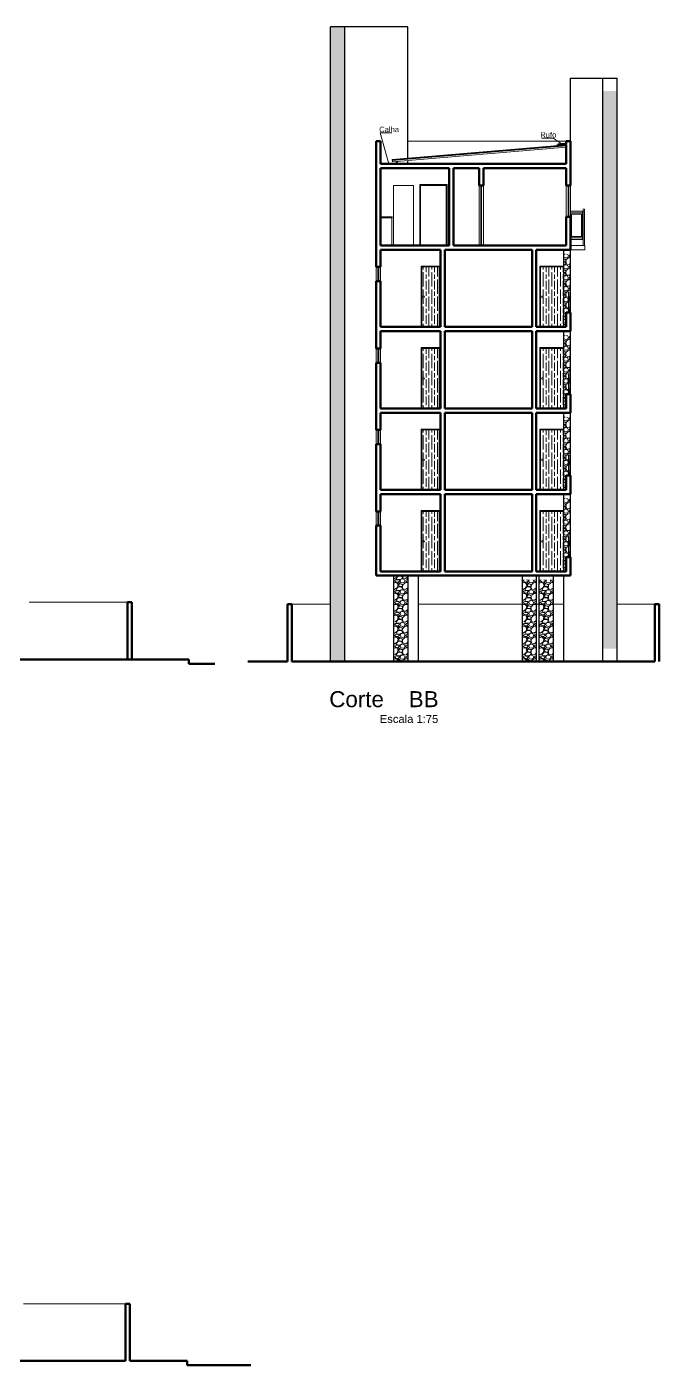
# Model space of a CAD drawing. Header units: millimetres. Extents: x 42 to 552, y 43 to 535.
# Drawn here: x 318.1 to 340.23, y 479.55 to 526.37 of the extents above; entities that cross this region are included whole.
import ezdxf
from ezdxf.enums import TextEntityAlignment as Align

# ---------------------------------------------------------------- set-up
doc = ezdxf.new("R2010")
doc.units = ezdxf.units.MM
doc.header["$LTSCALE"] = 0.75
doc.header["$MEASUREMENT"] = 0
for name, color, linetype, lineweight in [('Linhas', 7, 'Continuous', 15), ('Linhas finas', 7, 'Continuous', 0), ('Linhas medias', 7, 'Continuous', 30), ('Paredes', 7, 'Continuous', 50)]:
    doc.layers.add(name, color=color, linetype=linetype, lineweight=lineweight)
doc.layers.add('Textos', color=144, linetype='Continuous')
doc.styles.get("Standard").update_dxf_attribs({"font": 'arial.ttf'})
pattern_1 = [(228.0127875, (-817.499816, -742.752314), (-8.1280000006, -9.1439999994), [0.1366886, -13.53219346]), (184.969741, (-817.591256, -742.853914), (12.1919999952, 1.0160000579), [0.2345619, -23.22161956]), (132.510447, (-817.824936, -742.874234), (10.1600000043, -11.175999996), [0.1653926, -16.3738891]), (267.273689, (-818.221176, -743.128234), (1.0160000021, 20.3199999999), [0.2136018, -21.14657497]), (292.8336542, (-818.231336, -743.341594), (-5.0800000004, 12.1919999998), [0.2094535, -20.7359231]), (357.273689, (-818.150056, -743.534634), (-20.3199999999, 1.0160000021), [0.2136018, -21.14657497]), (37.6942405, (-817.936696, -743.544794), (-13.2079999994, -10.16000000076), [0.28247746, -27.9652461]), (72.2553284, (-817.713176, -743.372074), (7.1120000019, 22.3519999994), [0.2666878, -26.40210264]), (121.4295656, (-817.631896, -743.118074), (-8.1280000012, 13.2079999993), [0.2143252, -21.2182183]), (175.2363583, (-817.74366, -742.935194), (11.176, -1.0160000018), [0.2446853, -11.9895748]), (222.3974378, (-817.987496, -742.914874), (-12.1919999996, -11.1760000004), [0.31643117, -31.326709]), (138.814075, (-817.21534, -743.13839), (-7.1119999996, 6.0960000005), [0.1080018, -10.6922263]), (171.4692344, (-817.296616, -743.067274), (13.2080000004, -2.0319999977), [0.2054728, -20.3418556]), (225, (-817.4998, -743.0368), (-1e-16, -1.016), [0.14368374, -1.29315724]), (203.1985905, (-817.57094, -742.91487), (5.08, 2.032), [0.0773765, -7.66024895]), (291.80141, (-817.64206, -742.94535), (-1.016, 3.048), [0.10942625, -5.3619012]), (30.963757, (-817.60142, -743.04695), (3.048, 2.032), [0.17772786, -5.74651926]), (161.565051, (-817.449, -742.9555), (2.032, -1.016), [0.12851486, -3.08435925]), (16.3895403, (-818.231336, -742.945354), (10.16, 3.048), [0.1800352, -17.82353067]), (70.346176, (-818.058616, -742.894554), (-4.0640000004, -11.176), [0.1510396, -14.9528863]), (293.1985905, (-817.44902, -742.75231), (-2.032, 5.08), [0.15475204, -7.58287344]), (343.6104597, (-817.388056, -742.894554), (-10.1600000002, 3.0479999993), [0.1800352, -17.82353067]), (339.443955, (-818.23134, -743.57527), (-5.08, 2.032), [0.1736141, -8.5070937]), (294.7751406, (-818.068776, -743.636234), (-5.080000006, 11.1759999973), [0.14546885, -14.40143735]), (66.8014095, (-817.43886, -743.76831), (2.032, 5.08), [0.15475204, -7.58287344]), (17.3540246, (-817.377896, -743.626074), (-13.2079999997, -4.0640000009), [0.1703131, -16.8609504]), (69.443955, (-817.9367, -743.76831), (-2.032, -5.08), [0.08680704, -8.59390077]), (101.309932, (-817.49982, -743.76831), (-1.016, 4.064), [0.05180584, -5.128798]), (165.963757, (-817.50998, -743.71751), (3.048, -1.016), [0.2094535, -3.97962184]), (186.009006, (-817.713176, -743.666714), (10.16, 1.0160000005), [0.1941068, -19.21654595]), (303.690068, (-817.60142, -743.1384), (-1.016, 2.032), [0.14652955, -3.51671054]), (353.1572266, (-817.520136, -743.260314), (17.2720000001, -2.0319999991), [0.2558227, -25.3264036]), (60.945396, (-817.26614, -743.29079), (-4.064, -7.112), [0.1046033, -10.3557569]), (90, (-817.2153, -743.1994), (-1.016, 1.016), [0.06096, -0.95504]), (120.256437, (-817.733496, -743.636234), (4.0639999995, -7.1120000003), [0.1411468, -13.9735763]), (48.0127875, (-817.804616, -743.514314), (8.1280000007, 9.1439999994), [0.27337715, -13.3955049]), (0, (-817.6217, -743.3111), (1.016, 1.016), [0.26416, -0.75184]), (325.3048465, (-817.357576, -743.311114), (10.1600000038, -7.1119999945), [0.1606438, -15.9037267]), (254.054604, (-817.2255, -743.40255), (-1.016, -4.064), [0.14793163, -7.24866]), (207.6459754, (-817.266136, -743.544794), (-19.3040000007, -10.1599999987), [0.24085804, -23.84498577]), (175.4260787, (-817.479496, -743.656554), (-13.208, 1.016), [0.2548118, -25.2263386])]

msp = doc.modelspace()

# ---------------------------------------------------------------- hatches: boundary and pattern name
at = {"layer": 'Linhas'}
h = msp.add_hatch(color=256, dxfattribs=at)
h.dxf.hatch_style = 1
h.paths.add_polyline_path([(337.066, 517.047), (337.049, 517.047), (337.049, 516.37), (337.066, 516.37)])
h.paths.add_polyline_path([(337.043, 517.07, 1), (337.072, 517.07, 1)])
h = msp.add_hatch(color=256, dxfattribs=at)
h.dxf.hatch_style = 1
h.paths.add_polyline_path([(337.066, 514.197), (337.049, 514.197), (337.049, 513.52), (337.066, 513.52)])
h.paths.add_polyline_path([(337.043, 514.22, 1), (337.072, 514.22, 1)])
h = msp.add_hatch(color=256, dxfattribs=at)
h.dxf.hatch_style = 1
h.paths.add_polyline_path([(337.066, 511.347), (337.049, 511.347), (337.049, 510.67), (337.066, 510.67)])
h.paths.add_polyline_path([(337.043, 511.37, 1), (337.072, 511.37, 1)])
h = msp.add_hatch(color=256, dxfattribs=at)
h.dxf.hatch_style = 1
h.paths.add_polyline_path([(337.066, 508.497), (337.049, 508.497), (337.049, 507.82), (337.066, 507.82)])
h.paths.add_polyline_path([(337.043, 508.52, 1), (337.072, 508.52, 1)])
at = {"layer": 'Linhas finas'}
h = msp.add_hatch(dxfattribs=at)
h.set_pattern_fill('GRAVEL', color=256, scale=0.04)
h.set_pattern_definition(pattern_1)
h.paths.add_polyline_path([(328.727, 504.17), (329.227, 504.17), (329.227, 526.37), (328.727, 526.37)])
h = msp.add_hatch(dxfattribs=at)
h.set_pattern_fill('GRAVEL', color=256, scale=0.04)
h.set_pattern_definition(pattern_1)
h.paths.add_polyline_path([(338.25, 504.62), (338.75, 504.62), (338.75, 524.12), (338.25, 524.12)])
h = msp.add_hatch(dxfattribs=at)
h.set_pattern_fill('GRAVEL', color=256, scale=0.015)
h.set_pattern_definition([(228.0127875, (-817.957016, -735.137314), (-3.04800000024, -3.4289999998), [0.05125822, -5.07457255]), (184.969741, (-817.991306, -735.175414), (4.57199999819, 0.3810000217), [0.08796071, -8.70810733]), (132.5104471, (-818.078936, -735.183034), (3.8100000016, -4.19099999854), [0.06202223, -6.14020842]), (267.273689, (-818.227526, -735.278284), (0.3810000008, 7.61999999996), [0.08010068, -7.92996561]), (292.8336542, (-818.231336, -735.358294), (-1.90500000016, 4.57199999993), [0.078545055, -7.77597116]), (357.273689, (-818.200856, -735.430684), (-7.61999999996, 0.3810000008), [0.08010068, -7.92996561]), (37.6942405, (-818.120846, -735.434494), (-4.95299999978, -3.81000000029), [0.10592905, -10.4869673]), (72.2553284, (-818.037026, -735.369724), (2.66700000072, 8.38199999977), [0.10000793, -9.90078849]), (121.4295656, (-818.006546, -735.274474), (-3.04800000043, 4.95299999973), [0.08037195, -7.956831855]), (175.2363583, (-818.048456, -735.205894), (4.19099999994, -0.38100000066), [0.09175699, -4.49609054]), (222.3974378, (-818.139896, -735.198274), (-4.57199999985, -4.19100000016), [0.11866169, -11.74751588]), (138.8140748, (-817.850336, -735.282094), (-2.66699999984, 2.2860000002), [0.04050068, -4.00958487]), (171.4692344, (-817.880816, -735.255424), (4.95300000013, -0.76199999914), [0.0770523, -7.62819585]), (225, (-817.95702, -735.244), (-5e-17, -0.381), [0.0538814, -0.48493397]), (203.1985905, (-817.983686, -735.198274), (1.905, 0.7619999999), [0.0290162, -2.872593355]), (291.8014095, (-818.010356, -735.209704), (-0.381, 1.143), [0.04103484, -2.01071295]), (30.9637565, (-817.995116, -735.247804), (1.143, 0.762), [0.06664795, -2.15494472]), (161.565051, (-817.93797, -735.21351), (0.762, -0.381), [0.04819307, -1.15663472]), (16.3895403, (-818.231336, -735.209704), (3.81, 1.143), [0.0675132, -6.683824]), (70.346176, (-818.166566, -735.190654), (-1.52400000014, -4.19099999995), [0.05663984, -5.60733235]), (293.1985905, (-817.937966, -735.137314), (-0.7619999999, 1.905), [0.058032015, -2.84357754]), (343.6104597, (-817.915106, -735.190654), (-3.81000000008, 1.14299999973), [0.0675132, -6.683824]), (339.4439548, (-818.231336, -735.445924), (-1.905, 0.762), [0.06510528, -3.19016015]), (294.7751406, (-818.170376, -735.468784), (-1.90500000227, 4.19099999897), [0.05455082, -5.40053901]), (66.8014095, (-817.934156, -735.518314), (0.7619999999, 1.905), [0.058032015, -2.84357754]), (17.3540246, (-817.911296, -735.464974), (-4.9529999999, -1.52400000032), [0.06386741, -6.3228564]), (69.4439548, (-818.120846, -735.518314), (-0.762, -1.905), [0.03255264, -3.22271279]), (101.3099325, (-817.957016, -735.518314), (-0.381, 1.524), [0.01942719, -1.923299245]), (165.9637565, (-817.96083, -735.49926), (1.143, -0.381), [0.078545055, -1.49235819]), (186.009006, (-818.037026, -735.480214), (3.80999999998, 0.3810000002), [0.07279005, -7.20620473]), (303.6900675, (-817.99512, -735.28209), (-0.381, 0.762), [0.05494858, -1.31876645]), (353.1572266, (-817.964636, -735.327814), (6.47700000004, -0.76199999966), [0.09593351, -9.49740136]), (60.945396, (-817.869386, -735.339244), (-1.52400000004, -2.667), [0.03922624, -3.88340885]), (90, (-817.85034, -735.30495), (-0.381, 0.381), [0.02286, -0.35814]), (120.2564372, (-818.044646, -735.468784), (1.5239999998, -2.6670000001), [0.05293004, -5.24009112]), (48.0127875, (-818.071316, -735.423064), (3.04800000025, 3.4289999998), [0.10251643, -5.02331433]), (0, (-818.00274, -735.34686), (0.381, 0.381), [0.09906, -0.28194]), (325.3048465, (-817.903676, -735.346864), (3.81000000144, -2.66699999794), [0.06024143, -5.96389751]), (254.054604, (-817.854146, -735.381154), (-0.381, -1.524), [0.05547436, -2.71824751]), (207.6459754, (-817.869386, -735.434494), (-7.23900000027, -3.8099999995), [0.090321765, -8.94186966]), (175.4260787, (-817.949396, -735.476404), (-4.953, 0.381), [0.09555442, -9.45987697])])
h.paths.add_polyline_path([(337.049, 517.047), (337.055, 517.047), (337.055, 517.056, -0.365091), (337.043, 517.07, -1), (337.072, 517.07, -0.365091), (337.06, 517.056), (337.06, 517.047), (337.066, 517.047), (337.066, 516.37), (337.127, 516.37), (337.127, 518.42), (336.877, 518.42), (336.877, 515.87), (336.977, 515.87), (336.977, 516.37), (337.049, 516.37)])
h = msp.add_hatch(dxfattribs=at)
h.set_pattern_fill('GOST_WOOD', color=256, scale=0.05)
h.set_pattern_definition([(90, (-818.23134, -735.5183), (0.3, -2e-17), [0.5, -0.1]), (90, (-818.13134, -735.6183), (0.3, -2e-17), [0.3, -0.075, 0.15, -0.075]), (90, (-818.03134, -735.7683), (0.3, -2e-17), [0.5, -0.1])])
h.paths.add_polyline_path([(332.526, 517.97), (331.927, 517.97), (331.927, 515.87), (332.526, 515.87)])
h.paths.add_polyline_path([(331.952, 516.92, -1), (332.012, 516.92, -1)], flags=16)
h.paths.add_polyline_path([(336.877, 517.97), (336.076, 517.97), (336.076, 515.87), (336.877, 515.87)])
h.paths.add_polyline_path([(336.112, 516.92, -1), (336.172, 516.92, -1)], flags=16)
h = msp.add_hatch(dxfattribs=at)
h.set_pattern_fill('GRAVEL', color=256, scale=0.015)
h.set_pattern_definition([(228.0127875, (-817.957016, -737.987314), (-3.04800000024, -3.4289999998), [0.05125822, -5.07457255]), (184.969741, (-817.991306, -738.025414), (4.57199999819, 0.3810000217), [0.08796071, -8.70810733]), (132.5104471, (-818.078936, -738.033034), (3.8100000016, -4.19099999854), [0.06202223, -6.14020842]), (267.273689, (-818.227526, -738.128284), (0.3810000008, 7.61999999996), [0.08010068, -7.92996561]), (292.8336542, (-818.231336, -738.208294), (-1.90500000016, 4.57199999993), [0.078545055, -7.77597116]), (357.273689, (-818.200856, -738.280684), (-7.61999999996, 0.3810000008), [0.08010068, -7.92996561]), (37.6942405, (-818.120846, -738.284494), (-4.95299999978, -3.81000000029), [0.10592905, -10.4869673]), (72.2553284, (-818.037026, -738.219724), (2.66700000072, 8.38199999977), [0.10000793, -9.90078849]), (121.4295656, (-818.006546, -738.124474), (-3.04800000043, 4.95299999973), [0.08037195, -7.956831855]), (175.2363583, (-818.048456, -738.055894), (4.19099999994, -0.38100000066), [0.09175699, -4.49609054]), (222.3974378, (-818.139896, -738.048274), (-4.57199999985, -4.19100000016), [0.11866169, -11.74751588]), (138.8140748, (-817.850336, -738.132094), (-2.66699999984, 2.2860000002), [0.04050068, -4.00958487]), (171.4692344, (-817.880816, -738.105424), (4.95300000013, -0.76199999914), [0.0770523, -7.62819585]), (225, (-817.95702, -738.094), (-5e-17, -0.381), [0.0538814, -0.48493397]), (203.1985905, (-817.983686, -738.048274), (1.905, 0.7619999999), [0.0290162, -2.872593355]), (291.8014095, (-818.010356, -738.059704), (-0.381, 1.143), [0.04103484, -2.01071295]), (30.9637565, (-817.995116, -738.097804), (1.143, 0.762), [0.06664795, -2.15494472]), (161.565051, (-817.93797, -738.06351), (0.762, -0.381), [0.04819307, -1.15663472]), (16.3895403, (-818.231336, -738.059704), (3.81, 1.143), [0.0675132, -6.683824]), (70.346176, (-818.166566, -738.040654), (-1.52400000014, -4.19099999995), [0.05663984, -5.60733235]), (293.1985905, (-817.937966, -737.987314), (-0.7619999999, 1.905), [0.058032015, -2.84357754]), (343.6104597, (-817.915106, -738.040654), (-3.81000000008, 1.14299999973), [0.0675132, -6.683824]), (339.4439548, (-818.231336, -738.295924), (-1.905, 0.762), [0.06510528, -3.19016015]), (294.7751406, (-818.170376, -738.318784), (-1.90500000227, 4.19099999897), [0.05455082, -5.40053901]), (66.8014095, (-817.934156, -738.368314), (0.7619999999, 1.905), [0.058032015, -2.84357754]), (17.3540246, (-817.911296, -738.314974), (-4.9529999999, -1.52400000032), [0.06386741, -6.3228564]), (69.4439548, (-818.120846, -738.368314), (-0.762, -1.905), [0.03255264, -3.22271279]), (101.3099325, (-817.957016, -738.368314), (-0.381, 1.524), [0.01942719, -1.923299245]), (165.9637565, (-817.96083, -738.34926), (1.143, -0.381), [0.078545055, -1.49235819]), (186.009006, (-818.037026, -738.330214), (3.80999999998, 0.3810000002), [0.07279005, -7.20620473]), (303.6900675, (-817.99512, -738.13209), (-0.381, 0.762), [0.05494858, -1.31876645]), (353.1572266, (-817.964636, -738.177814), (6.47700000004, -0.76199999966), [0.09593351, -9.49740136]), (60.945396, (-817.869386, -738.189244), (-1.52400000004, -2.667), [0.03922624, -3.88340885]), (90, (-817.85034, -738.15495), (-0.381, 0.381), [0.02286, -0.35814]), (120.2564372, (-818.044646, -738.318784), (1.5239999998, -2.6670000001), [0.05293004, -5.24009112]), (48.0127875, (-818.071316, -738.273064), (3.04800000025, 3.4289999998), [0.10251643, -5.02331433]), (0, (-818.00274, -738.19686), (0.381, 0.381), [0.09906, -0.28194]), (325.3048465, (-817.903676, -738.196864), (3.81000000144, -2.66699999794), [0.06024143, -5.96389751]), (254.054604, (-817.854146, -738.231154), (-0.381, -1.524), [0.05547436, -2.71824751]), (207.6459754, (-817.869386, -738.284494), (-7.23900000027, -3.8099999995), [0.090321765, -8.94186966]), (175.4260787, (-817.949396, -738.326404), (-4.953, 0.381), [0.09555442, -9.45987697])])
h.paths.add_polyline_path([(337.049, 514.197), (337.055, 514.197), (337.055, 514.206, -0.365091), (337.043, 514.22, -1), (337.072, 514.22, -0.365091), (337.06, 514.206), (337.06, 514.197), (337.066, 514.197), (337.066, 513.52), (337.127, 513.52), (337.127, 515.57), (336.877, 515.57), (336.877, 513.02), (336.977, 513.02), (336.977, 513.52), (337.049, 513.52)])
h = msp.add_hatch(dxfattribs=at)
h.set_pattern_fill('GOST_WOOD', color=256, scale=0.05)
h.set_pattern_definition([(90, (-818.23134, -738.3683), (0.3, -2e-17), [0.5, -0.1]), (90, (-818.13134, -738.4683), (0.3, -2e-17), [0.3, -0.075, 0.15, -0.075]), (90, (-818.03134, -738.6183), (0.3, -2e-17), [0.5, -0.1])])
h.paths.add_polyline_path([(332.526, 515.12), (331.927, 515.12), (331.927, 513.02), (332.526, 513.02)])
h.paths.add_polyline_path([(331.952, 514.07, -1), (332.012, 514.07, -1)], flags=16)
h.paths.add_polyline_path([(336.877, 515.12), (336.076, 515.12), (336.076, 513.02), (336.877, 513.02)])
h.paths.add_polyline_path([(336.112, 514.07, -1), (336.172, 514.07, -1)], flags=16)
h = msp.add_hatch(dxfattribs=at)
h.set_pattern_fill('GRAVEL', color=256, scale=0.015)
h.set_pattern_definition([(228.0127875, (-817.957016, -740.837314), (-3.04800000024, -3.4289999998), [0.05125822, -5.07457255]), (184.969741, (-817.991306, -740.875414), (4.57199999819, 0.3810000217), [0.08796071, -8.70810733]), (132.5104471, (-818.078936, -740.883034), (3.8100000016, -4.19099999854), [0.06202223, -6.14020842]), (267.273689, (-818.227526, -740.978284), (0.3810000008, 7.61999999996), [0.08010068, -7.92996561]), (292.8336542, (-818.231336, -741.058294), (-1.90500000016, 4.57199999993), [0.078545055, -7.77597116]), (357.273689, (-818.200856, -741.130684), (-7.61999999996, 0.3810000008), [0.08010068, -7.92996561]), (37.6942405, (-818.120846, -741.134494), (-4.95299999978, -3.81000000029), [0.10592905, -10.4869673]), (72.2553284, (-818.037026, -741.069724), (2.66700000072, 8.38199999977), [0.10000793, -9.90078849]), (121.4295656, (-818.006546, -740.974474), (-3.04800000043, 4.95299999973), [0.08037195, -7.956831855]), (175.2363583, (-818.048456, -740.905894), (4.19099999994, -0.38100000066), [0.09175699, -4.49609054]), (222.3974378, (-818.139896, -740.898274), (-4.57199999985, -4.19100000016), [0.11866169, -11.74751588]), (138.8140748, (-817.850336, -740.982094), (-2.66699999984, 2.2860000002), [0.04050068, -4.00958487]), (171.4692344, (-817.880816, -740.955424), (4.95300000013, -0.76199999914), [0.0770523, -7.62819585]), (225, (-817.95702, -740.944), (-5e-17, -0.381), [0.0538814, -0.48493397]), (203.1985905, (-817.983686, -740.898274), (1.905, 0.7619999999), [0.0290162, -2.872593355]), (291.8014095, (-818.010356, -740.909704), (-0.381, 1.143), [0.04103484, -2.01071295]), (30.9637565, (-817.995116, -740.947804), (1.143, 0.762), [0.06664795, -2.15494472]), (161.565051, (-817.93797, -740.91351), (0.762, -0.381), [0.04819307, -1.15663472]), (16.3895403, (-818.231336, -740.909704), (3.81, 1.143), [0.0675132, -6.683824]), (70.346176, (-818.166566, -740.890654), (-1.52400000014, -4.19099999995), [0.05663984, -5.60733235]), (293.1985905, (-817.937966, -740.837314), (-0.7619999999, 1.905), [0.058032015, -2.84357754]), (343.6104597, (-817.915106, -740.890654), (-3.81000000008, 1.14299999973), [0.0675132, -6.683824]), (339.4439548, (-818.231336, -741.145924), (-1.905, 0.762), [0.06510528, -3.19016015]), (294.7751406, (-818.170376, -741.168784), (-1.90500000227, 4.19099999897), [0.05455082, -5.40053901]), (66.8014095, (-817.934156, -741.218314), (0.7619999999, 1.905), [0.058032015, -2.84357754]), (17.3540246, (-817.911296, -741.164974), (-4.9529999999, -1.52400000032), [0.06386741, -6.3228564]), (69.4439548, (-818.120846, -741.218314), (-0.762, -1.905), [0.03255264, -3.22271279]), (101.3099325, (-817.957016, -741.218314), (-0.381, 1.524), [0.01942719, -1.923299245]), (165.9637565, (-817.96083, -741.19926), (1.143, -0.381), [0.078545055, -1.49235819]), (186.009006, (-818.037026, -741.180214), (3.80999999998, 0.3810000002), [0.07279005, -7.20620473]), (303.6900675, (-817.99512, -740.98209), (-0.381, 0.762), [0.05494858, -1.31876645]), (353.1572266, (-817.964636, -741.027814), (6.47700000004, -0.76199999966), [0.09593351, -9.49740136]), (60.945396, (-817.869386, -741.039244), (-1.52400000004, -2.667), [0.03922624, -3.88340885]), (90, (-817.85034, -741.00495), (-0.381, 0.381), [0.02286, -0.35814]), (120.2564372, (-818.044646, -741.168784), (1.5239999998, -2.6670000001), [0.05293004, -5.24009112]), (48.0127875, (-818.071316, -741.123064), (3.04800000025, 3.4289999998), [0.10251643, -5.02331433]), (0, (-818.00274, -741.04686), (0.381, 0.381), [0.09906, -0.28194]), (325.3048465, (-817.903676, -741.046864), (3.81000000144, -2.66699999794), [0.06024143, -5.96389751]), (254.054604, (-817.854146, -741.081154), (-0.381, -1.524), [0.05547436, -2.71824751]), (207.6459754, (-817.869386, -741.134494), (-7.23900000027, -3.8099999995), [0.090321765, -8.94186966]), (175.4260787, (-817.949396, -741.176404), (-4.953, 0.381), [0.09555442, -9.45987697])])
h.paths.add_polyline_path([(337.049, 511.347), (337.055, 511.347), (337.055, 511.356, -0.365091), (337.043, 511.37, -1), (337.072, 511.37, -0.365091), (337.06, 511.356), (337.06, 511.347), (337.066, 511.347), (337.066, 510.67), (337.127, 510.67), (337.127, 512.72), (336.877, 512.72), (336.877, 510.17), (336.977, 510.17), (336.977, 510.67), (337.049, 510.67)])
h = msp.add_hatch(dxfattribs=at)
h.set_pattern_fill('GOST_WOOD', color=256, scale=0.05)
h.set_pattern_definition([(90, (-818.23134, -741.2183), (0.3, -2e-17), [0.5, -0.1]), (90, (-818.13134, -741.3183), (0.3, -2e-17), [0.3, -0.075, 0.15, -0.075]), (90, (-818.03134, -741.4683), (0.3, -2e-17), [0.5, -0.1])])
h.paths.add_polyline_path([(332.526, 512.27), (331.927, 512.27), (331.927, 510.17), (332.526, 510.17)])
h.paths.add_polyline_path([(331.952, 511.22, -1), (332.012, 511.22, -1)], flags=16)
h.paths.add_polyline_path([(336.877, 512.27), (336.076, 512.27), (336.076, 510.17), (336.877, 510.17)])
h.paths.add_polyline_path([(336.112, 511.22, -1), (336.172, 511.22, -1)], flags=16)
h = msp.add_hatch(dxfattribs=at)
h.set_pattern_fill('GRAVEL', color=256, scale=0.015)
h.set_pattern_definition([(228.0127875, (-817.957016, -743.687314), (-3.04800000024, -3.4289999998), [0.05125822, -5.07457255]), (184.969741, (-817.991306, -743.725414), (4.57199999819, 0.3810000217), [0.08796071, -8.70810733]), (132.5104471, (-818.078936, -743.733034), (3.8100000016, -4.19099999854), [0.06202223, -6.14020842]), (267.273689, (-818.227526, -743.828284), (0.3810000008, 7.61999999996), [0.08010068, -7.92996561]), (292.8336542, (-818.231336, -743.908294), (-1.90500000016, 4.57199999993), [0.078545055, -7.77597116]), (357.273689, (-818.200856, -743.980684), (-7.61999999996, 0.3810000008), [0.08010068, -7.92996561]), (37.6942405, (-818.120846, -743.984494), (-4.95299999978, -3.81000000029), [0.10592905, -10.4869673]), (72.2553284, (-818.037026, -743.919724), (2.66700000072, 8.38199999977), [0.10000793, -9.90078849]), (121.4295656, (-818.006546, -743.824474), (-3.04800000043, 4.95299999973), [0.08037195, -7.956831855]), (175.2363583, (-818.048456, -743.755894), (4.19099999994, -0.38100000066), [0.09175699, -4.49609054]), (222.3974378, (-818.139896, -743.748274), (-4.57199999985, -4.19100000016), [0.11866169, -11.74751588]), (138.8140748, (-817.850336, -743.832094), (-2.66699999984, 2.2860000002), [0.04050068, -4.00958487]), (171.4692344, (-817.880816, -743.805424), (4.95300000013, -0.76199999914), [0.0770523, -7.62819585]), (225, (-817.95702, -743.794), (-5e-17, -0.381), [0.0538814, -0.48493397]), (203.1985905, (-817.983686, -743.748274), (1.905, 0.7619999999), [0.0290162, -2.872593355]), (291.8014095, (-818.010356, -743.759704), (-0.381, 1.143), [0.04103484, -2.01071295]), (30.9637565, (-817.995116, -743.797804), (1.143, 0.762), [0.06664795, -2.15494472]), (161.565051, (-817.93797, -743.76351), (0.762, -0.381), [0.04819307, -1.15663472]), (16.3895403, (-818.231336, -743.759704), (3.81, 1.143), [0.0675132, -6.683824]), (70.346176, (-818.166566, -743.740654), (-1.52400000014, -4.19099999995), [0.05663984, -5.60733235]), (293.1985905, (-817.937966, -743.687314), (-0.7619999999, 1.905), [0.058032015, -2.84357754]), (343.6104597, (-817.915106, -743.740654), (-3.81000000008, 1.14299999973), [0.0675132, -6.683824]), (339.4439548, (-818.231336, -743.995924), (-1.905, 0.762), [0.06510528, -3.19016015]), (294.7751406, (-818.170376, -744.018784), (-1.90500000227, 4.19099999897), [0.05455082, -5.40053901]), (66.8014095, (-817.934156, -744.068314), (0.7619999999, 1.905), [0.058032015, -2.84357754]), (17.3540246, (-817.911296, -744.014974), (-4.9529999999, -1.52400000032), [0.06386741, -6.3228564]), (69.4439548, (-818.120846, -744.068314), (-0.762, -1.905), [0.03255264, -3.22271279]), (101.3099325, (-817.957016, -744.068314), (-0.381, 1.524), [0.01942719, -1.923299245]), (165.9637565, (-817.96083, -744.04926), (1.143, -0.381), [0.078545055, -1.49235819]), (186.009006, (-818.037026, -744.030214), (3.80999999998, 0.3810000002), [0.07279005, -7.20620473]), (303.6900675, (-817.99512, -743.83209), (-0.381, 0.762), [0.05494858, -1.31876645]), (353.1572266, (-817.964636, -743.877814), (6.47700000004, -0.76199999966), [0.09593351, -9.49740136]), (60.945396, (-817.869386, -743.889244), (-1.52400000004, -2.667), [0.03922624, -3.88340885]), (90, (-817.85034, -743.85495), (-0.381, 0.381), [0.02286, -0.35814]), (120.2564372, (-818.044646, -744.018784), (1.5239999998, -2.6670000001), [0.05293004, -5.24009112]), (48.0127875, (-818.071316, -743.973064), (3.04800000025, 3.4289999998), [0.10251643, -5.02331433]), (0, (-818.00274, -743.89686), (0.381, 0.381), [0.09906, -0.28194]), (325.3048465, (-817.903676, -743.896864), (3.81000000144, -2.66699999794), [0.06024143, -5.96389751]), (254.054604, (-817.854146, -743.931154), (-0.381, -1.524), [0.05547436, -2.71824751]), (207.6459754, (-817.869386, -743.984494), (-7.23900000027, -3.8099999995), [0.090321765, -8.94186966]), (175.4260787, (-817.949396, -744.026404), (-4.953, 0.381), [0.09555442, -9.45987697])])
h.paths.add_polyline_path([(336.877, 507.32), (336.977, 507.32), (336.977, 507.82), (337.049, 507.82), (337.049, 508.497), (337.055, 508.497), (337.055, 508.506, -0.365091), (337.043, 508.52, -1), (337.072, 508.52, -0.365091), (337.06, 508.506), (337.06, 508.497), (337.066, 508.497), (337.066, 507.82), (337.127, 507.82), (337.127, 509.87), (336.877, 509.87)])
h = msp.add_hatch(dxfattribs=at)
h.set_pattern_fill('GOST_WOOD', color=256, scale=0.05)
h.set_pattern_definition([(90, (-818.23134, -744.0683), (0.3, -2e-17), [0.5, -0.1]), (90, (-818.13134, -744.1683), (0.3, -2e-17), [0.3, -0.075, 0.15, -0.075]), (90, (-818.03134, -744.3183), (0.3, -2e-17), [0.5, -0.1])])
h.paths.add_polyline_path([(332.526, 509.42), (331.927, 509.42), (331.927, 507.32), (332.526, 507.32)])
h.paths.add_polyline_path([(336.877, 509.42), (336.076, 509.42), (336.076, 507.32), (336.877, 507.32)])
h = msp.add_hatch(dxfattribs=at)
h.set_pattern_fill('GRAVEL', color=256, scale=0.015)
h.set_pattern_definition([(228.0127875, (-817.957016, -743.837314), (-3.04800000024, -3.4289999998), [0.05125822, -5.07457255]), (184.969741, (-817.991306, -743.875414), (4.57199999819, 0.3810000217), [0.08796071, -8.70810733]), (132.5104471, (-818.078936, -743.883034), (3.8100000016, -4.19099999854), [0.06202223, -6.14020842]), (267.273689, (-818.227526, -743.978284), (0.3810000008, 7.61999999996), [0.08010068, -7.92996561]), (292.8336542, (-818.231336, -744.058294), (-1.90500000016, 4.57199999993), [0.078545055, -7.77597116]), (357.273689, (-818.200856, -744.130684), (-7.61999999996, 0.3810000008), [0.08010068, -7.92996561]), (37.6942405, (-818.120846, -744.134494), (-4.95299999978, -3.81000000029), [0.10592905, -10.4869673]), (72.2553284, (-818.037026, -744.069724), (2.66700000072, 8.38199999977), [0.10000793, -9.90078849]), (121.4295656, (-818.006546, -743.974474), (-3.04800000043, 4.95299999973), [0.08037195, -7.956831855]), (175.2363583, (-818.048456, -743.905894), (4.19099999994, -0.38100000066), [0.09175699, -4.49609054]), (222.3974378, (-818.139896, -743.898274), (-4.57199999985, -4.19100000016), [0.11866169, -11.74751588]), (138.8140748, (-817.850336, -743.982094), (-2.66699999984, 2.2860000002), [0.04050068, -4.00958487]), (171.4692344, (-817.880816, -743.955424), (4.95300000013, -0.76199999914), [0.0770523, -7.62819585]), (225, (-817.95702, -743.944), (-5e-17, -0.381), [0.0538814, -0.48493397]), (203.1985905, (-817.983686, -743.898274), (1.905, 0.7619999999), [0.0290162, -2.872593355]), (291.8014095, (-818.010356, -743.909704), (-0.381, 1.143), [0.04103484, -2.01071295]), (30.9637565, (-817.995116, -743.947804), (1.143, 0.762), [0.06664795, -2.15494472]), (161.565051, (-817.93797, -743.91351), (0.762, -0.381), [0.04819307, -1.15663472]), (16.3895403, (-818.231336, -743.909704), (3.81, 1.143), [0.0675132, -6.683824]), (70.346176, (-818.166566, -743.890654), (-1.52400000014, -4.19099999995), [0.05663984, -5.60733235]), (293.1985905, (-817.937966, -743.837314), (-0.7619999999, 1.905), [0.058032015, -2.84357754]), (343.6104597, (-817.915106, -743.890654), (-3.81000000008, 1.14299999973), [0.0675132, -6.683824]), (339.4439548, (-818.231336, -744.145924), (-1.905, 0.762), [0.06510528, -3.19016015]), (294.7751406, (-818.170376, -744.168784), (-1.90500000227, 4.19099999897), [0.05455082, -5.40053901]), (66.8014095, (-817.934156, -744.218314), (0.7619999999, 1.905), [0.058032015, -2.84357754]), (17.3540246, (-817.911296, -744.164974), (-4.9529999999, -1.52400000032), [0.06386741, -6.3228564]), (69.4439548, (-818.120846, -744.218314), (-0.762, -1.905), [0.03255264, -3.22271279]), (101.3099325, (-817.957016, -744.218314), (-0.381, 1.524), [0.01942719, -1.923299245]), (165.9637565, (-817.96083, -744.19926), (1.143, -0.381), [0.078545055, -1.49235819]), (186.009006, (-818.037026, -744.180214), (3.80999999998, 0.3810000002), [0.07279005, -7.20620473]), (303.6900675, (-817.99512, -743.98209), (-0.381, 0.762), [0.05494858, -1.31876645]), (353.1572266, (-817.964636, -744.027814), (6.47700000004, -0.76199999966), [0.09593351, -9.49740136]), (60.945396, (-817.869386, -744.039244), (-1.52400000004, -2.667), [0.03922624, -3.88340885]), (90, (-817.85034, -744.00495), (-0.381, 0.381), [0.02286, -0.35814]), (120.2564372, (-818.044646, -744.168784), (1.5239999998, -2.6670000001), [0.05293004, -5.24009112]), (48.0127875, (-818.071316, -744.123064), (3.04800000025, 3.4289999998), [0.10251643, -5.02331433]), (0, (-818.00274, -744.04686), (0.381, 0.381), [0.09906, -0.28194]), (325.3048465, (-817.903676, -744.046864), (3.81000000144, -2.66699999794), [0.06024143, -5.96389751]), (254.054604, (-817.854146, -744.081154), (-0.381, -1.524), [0.05547436, -2.71824751]), (207.6459754, (-817.869386, -744.134494), (-7.23900000027, -3.8099999995), [0.090321765, -8.94186966]), (175.4260787, (-817.949396, -744.176404), (-4.953, 0.381), [0.09555442, -9.45987697])])
h.paths.add_polyline_path([(331.427, 507.17), (330.927, 507.17), (330.927, 504.17), (331.427, 504.17)])
h = msp.add_hatch(dxfattribs=at)
h.set_pattern_fill('GRAVEL', color=256, scale=0.015)
h.set_pattern_definition([(228.0127875, (-813.457016, -743.837314), (-3.04800000024, -3.4289999998), [0.05125822, -5.07457255]), (184.969741, (-813.491306, -743.875414), (4.57199999819, 0.3810000217), [0.08796071, -8.70810733]), (132.5104471, (-813.578936, -743.883034), (3.8100000016, -4.19099999854), [0.06202223, -6.14020842]), (267.273689, (-813.727526, -743.978284), (0.3810000008, 7.61999999996), [0.08010068, -7.92996561]), (292.8336542, (-813.731336, -744.058294), (-1.90500000016, 4.57199999993), [0.078545055, -7.77597116]), (357.273689, (-813.700856, -744.130684), (-7.61999999996, 0.3810000008), [0.08010068, -7.92996561]), (37.6942405, (-813.620846, -744.134494), (-4.95299999978, -3.81000000029), [0.10592905, -10.4869673]), (72.2553284, (-813.537026, -744.069724), (2.66700000072, 8.38199999977), [0.10000793, -9.90078849]), (121.4295656, (-813.506546, -743.974474), (-3.04800000043, 4.95299999973), [0.08037195, -7.956831855]), (175.2363583, (-813.548456, -743.905894), (4.19099999994, -0.38100000066), [0.09175699, -4.49609054]), (222.3974378, (-813.639896, -743.898274), (-4.57199999985, -4.19100000016), [0.11866169, -11.74751588]), (138.8140748, (-813.350336, -743.982094), (-2.66699999984, 2.2860000002), [0.04050068, -4.00958487]), (171.4692344, (-813.380816, -743.955424), (4.95300000013, -0.76199999914), [0.0770523, -7.62819585]), (225, (-813.45702, -743.944), (-5e-17, -0.381), [0.0538814, -0.48493397]), (203.1985905, (-813.483686, -743.898274), (1.905, 0.7619999999), [0.0290162, -2.872593355]), (291.8014095, (-813.510356, -743.909704), (-0.381, 1.143), [0.04103484, -2.01071295]), (30.9637565, (-813.495116, -743.947804), (1.143, 0.762), [0.06664795, -2.15494472]), (161.565051, (-813.43797, -743.91351), (0.762, -0.381), [0.04819307, -1.15663472]), (16.3895403, (-813.731336, -743.909704), (3.81, 1.143), [0.0675132, -6.683824]), (70.346176, (-813.666566, -743.890654), (-1.52400000014, -4.19099999995), [0.05663984, -5.60733235]), (293.1985905, (-813.437966, -743.837314), (-0.7619999999, 1.905), [0.058032015, -2.84357754]), (343.6104597, (-813.415106, -743.890654), (-3.81000000008, 1.14299999973), [0.0675132, -6.683824]), (339.4439548, (-813.731336, -744.145924), (-1.905, 0.762), [0.06510528, -3.19016015]), (294.7751406, (-813.670376, -744.168784), (-1.90500000227, 4.19099999897), [0.05455082, -5.40053901]), (66.8014095, (-813.434156, -744.218314), (0.7619999999, 1.905), [0.058032015, -2.84357754]), (17.3540246, (-813.411296, -744.164974), (-4.9529999999, -1.52400000032), [0.06386741, -6.3228564]), (69.4439548, (-813.620846, -744.218314), (-0.762, -1.905), [0.03255264, -3.22271279]), (101.3099325, (-813.457016, -744.218314), (-0.381, 1.524), [0.01942719, -1.923299245]), (165.9637565, (-813.46083, -744.19926), (1.143, -0.381), [0.078545055, -1.49235819]), (186.009006, (-813.537026, -744.180214), (3.80999999998, 0.3810000002), [0.07279005, -7.20620473]), (303.6900675, (-813.49512, -743.98209), (-0.381, 0.762), [0.05494858, -1.31876645]), (353.1572266, (-813.464636, -744.027814), (6.47700000004, -0.76199999966), [0.09593351, -9.49740136]), (60.945396, (-813.369386, -744.039244), (-1.52400000004, -2.667), [0.03922624, -3.88340885]), (90, (-813.35034, -744.00495), (-0.381, 0.381), [0.02286, -0.35814]), (120.2564372, (-813.544646, -744.168784), (1.5239999998, -2.6670000001), [0.05293004, -5.24009112]), (48.0127875, (-813.571316, -744.123064), (3.04800000025, 3.4289999998), [0.10251643, -5.02331433]), (0, (-813.50274, -744.04686), (0.381, 0.381), [0.09906, -0.28194]), (325.3048465, (-813.403676, -744.046864), (3.81000000144, -2.66699999794), [0.06024143, -5.96389751]), (254.054604, (-813.354146, -744.081154), (-0.381, -1.524), [0.05547436, -2.71824751]), (207.6459754, (-813.369386, -744.134494), (-7.23900000027, -3.8099999995), [0.090321765, -8.94186966]), (175.4260787, (-813.449396, -744.176404), (-4.953, 0.381), [0.09555442, -9.45987697])])
h.paths.add_polyline_path([(335.927, 507.02), (335.427, 507.02), (335.427, 504.17), (335.927, 504.17)])
h = msp.add_hatch(dxfattribs=at)
h.set_pattern_fill('GRAVEL', color=256, scale=0.015)
h.set_pattern_definition([(228.0127875, (-812.857016, -743.837314), (-3.04800000024, -3.4289999998), [0.05125822, -5.07457255]), (184.969741, (-812.891306, -743.875414), (4.57199999819, 0.3810000217), [0.08796071, -8.70810733]), (132.5104471, (-812.978936, -743.883034), (3.8100000016, -4.19099999854), [0.06202223, -6.14020842]), (267.273689, (-813.127526, -743.978284), (0.3810000008, 7.61999999996), [0.08010068, -7.92996561]), (292.8336542, (-813.131336, -744.058294), (-1.90500000016, 4.57199999993), [0.078545055, -7.77597116]), (357.273689, (-813.100856, -744.130684), (-7.61999999996, 0.3810000008), [0.08010068, -7.92996561]), (37.6942405, (-813.020846, -744.134494), (-4.95299999978, -3.81000000029), [0.10592905, -10.4869673]), (72.2553284, (-812.937026, -744.069724), (2.66700000072, 8.38199999977), [0.10000793, -9.90078849]), (121.4295656, (-812.906546, -743.974474), (-3.04800000043, 4.95299999973), [0.08037195, -7.956831855]), (175.2363583, (-812.948456, -743.905894), (4.19099999994, -0.38100000066), [0.09175699, -4.49609054]), (222.3974378, (-813.039896, -743.898274), (-4.57199999985, -4.19100000016), [0.11866169, -11.74751588]), (138.8140748, (-812.750336, -743.982094), (-2.66699999984, 2.2860000002), [0.04050068, -4.00958487]), (171.4692344, (-812.780816, -743.955424), (4.95300000013, -0.76199999914), [0.0770523, -7.62819585]), (225, (-812.85702, -743.944), (-5e-17, -0.381), [0.0538814, -0.48493397]), (203.1985905, (-812.883686, -743.898274), (1.905, 0.7619999999), [0.0290162, -2.872593355]), (291.8014095, (-812.910356, -743.909704), (-0.381, 1.143), [0.04103484, -2.01071295]), (30.9637565, (-812.895116, -743.947804), (1.143, 0.762), [0.06664795, -2.15494472]), (161.565051, (-812.83797, -743.91351), (0.762, -0.381), [0.04819307, -1.15663472]), (16.3895403, (-813.131336, -743.909704), (3.81, 1.143), [0.0675132, -6.683824]), (70.346176, (-813.066566, -743.890654), (-1.52400000014, -4.19099999995), [0.05663984, -5.60733235]), (293.1985905, (-812.837966, -743.837314), (-0.7619999999, 1.905), [0.058032015, -2.84357754]), (343.6104597, (-812.815106, -743.890654), (-3.81000000008, 1.14299999973), [0.0675132, -6.683824]), (339.4439548, (-813.131336, -744.145924), (-1.905, 0.762), [0.06510528, -3.19016015]), (294.7751406, (-813.070376, -744.168784), (-1.90500000227, 4.19099999897), [0.05455082, -5.40053901]), (66.8014095, (-812.834156, -744.218314), (0.7619999999, 1.905), [0.058032015, -2.84357754]), (17.3540246, (-812.811296, -744.164974), (-4.9529999999, -1.52400000032), [0.06386741, -6.3228564]), (69.4439548, (-813.020846, -744.218314), (-0.762, -1.905), [0.03255264, -3.22271279]), (101.3099325, (-812.857016, -744.218314), (-0.381, 1.524), [0.01942719, -1.923299245]), (165.9637565, (-812.86083, -744.19926), (1.143, -0.381), [0.078545055, -1.49235819]), (186.009006, (-812.937026, -744.180214), (3.80999999998, 0.3810000002), [0.07279005, -7.20620473]), (303.6900675, (-812.89512, -743.98209), (-0.381, 0.762), [0.05494858, -1.31876645]), (353.1572266, (-812.864636, -744.027814), (6.47700000004, -0.76199999966), [0.09593351, -9.49740136]), (60.945396, (-812.769386, -744.039244), (-1.52400000004, -2.667), [0.03922624, -3.88340885]), (90, (-812.75034, -744.00495), (-0.381, 0.381), [0.02286, -0.35814]), (120.2564372, (-812.944646, -744.168784), (1.5239999998, -2.6670000001), [0.05293004, -5.24009112]), (48.0127875, (-812.971316, -744.123064), (3.04800000025, 3.4289999998), [0.10251643, -5.02331433]), (0, (-812.90274, -744.04686), (0.381, 0.381), [0.09906, -0.28194]), (325.3048465, (-812.803676, -744.046864), (3.81000000144, -2.66699999794), [0.06024143, -5.96389751]), (254.054604, (-812.754146, -744.081154), (-0.381, -1.524), [0.05547436, -2.71824751]), (207.6459754, (-812.769386, -744.134494), (-7.23900000027, -3.8099999995), [0.090321765, -8.94186966]), (175.4260787, (-812.849396, -744.176404), (-4.953, 0.381), [0.09555442, -9.45987697])])
h.paths.add_polyline_path([(336.527, 507.02), (336.027, 507.02), (336.027, 504.17), (336.527, 504.17)])

# ---------------------------------------------------------------- linework, layer by layer
at = {"layer": 'Linhas'}
for p, q in [((330.885, 521.728), (336.977, 522.241)), ((330.888, 521.71), (336.977, 522.223)), ((330.89, 521.698), (336.977, 522.21)), ((330.898, 521.648), (336.977, 522.16)), ((330.885, 521.728), (330.898, 521.648)), ((332.774, 520.82), (332.774, 518.72)), ((332.804, 520.85), (332.804, 518.72)), ((337.127, 519.864), (337.544, 519.864)), ((337.607, 519.92), (337.567, 519.92)), ((337.567, 519.92), (337.567, 518.72)), ((337.607, 518.72), (337.607, 519.92)), ((337.127, 518.99), (337.544, 518.99)), ((337.627, 518.72), (337.127, 518.72)), ((337.127, 518.57), (337.63, 518.57)), ((337.627, 518.72), (337.627, 518.57)), ((331.897, 515.87), (331.897, 518)), ((331.897, 518), (332.556, 518)), ((331.927, 515.87), (331.927, 517.97)), ((331.927, 517.97), (332.526, 517.97)), ((332.526, 517.97), (332.526, 515.87)), ((332.556, 518), (332.556, 515.87)), ((336.046, 515.87), (336.046, 518)), ((336.046, 518), (336.877, 518)), ((336.076, 515.87), (336.076, 517.97)), ((336.076, 517.97), (336.877, 517.97)), ((331.897, 513.02), (331.897, 515.15)), ((331.897, 515.15), (332.556, 515.15)), ((331.927, 513.02), (331.927, 515.12)), ((331.927, 515.12), (332.526, 515.12)), ((332.526, 515.12), (332.526, 513.02)), ((332.556, 515.15), (332.556, 513.02)), ((336.046, 513.02), (336.046, 515.15)), ((336.046, 515.15), (336.877, 515.15)), ((336.076, 513.02), (336.076, 515.12)), ((336.076, 515.12), (336.877, 515.12)), ((331.897, 510.17), (331.897, 512.3)), ((331.897, 512.3), (332.556, 512.3)), ((331.927, 510.17), (331.927, 512.27)), ((331.927, 512.27), (332.526, 512.27)), ((332.526, 512.27), (332.526, 510.17)), ((332.556, 512.3), (332.556, 510.17)), ((336.046, 510.17), (336.046, 512.3)), ((336.046, 512.3), (336.877, 512.3)), ((336.076, 510.17), (336.076, 512.27)), ((336.076, 512.27), (336.877, 512.27)), ((331.897, 507.32), (331.897, 509.45)), ((331.897, 509.45), (332.556, 509.45)), ((331.927, 507.32), (331.927, 509.42)), ((331.927, 509.42), (332.526, 509.42)), ((332.526, 509.42), (332.526, 507.32)), ((332.556, 509.45), (332.556, 507.32)), ((336.046, 507.32), (336.046, 509.45)), ((336.046, 509.45), (336.877, 509.45)), ((336.076, 507.32), (336.076, 509.42)), ((336.076, 509.42), (336.877, 509.42)), ((327.377, 506.17), (328.727, 506.17)), ((331.809, 506.17), (335.427, 506.17)), ((335.927, 506.17), (336.027, 506.17)), ((336.527, 506.17), (336.877, 506.17)), ((338.75, 506.17), (340.077, 506.17))]:
    msp.add_line(p, q, dxfattribs=at)
for points in [[(337.127, 519.924), (337.544, 519.924), (337.544, 518.924), (337.127, 518.924), (337.127, 519.72)], [(337.581, 519.92), (337.581, 519.938)], [(337.594, 519.938), (337.594, 519.92)]]:
    msp.add_lwpolyline(points, dxfattribs=at)
for points in [[(337.158, 519.814), (337.503, 519.814), (337.503, 519.031), (337.158, 519.031)], [(337.544, 519.825), (337.567, 519.825), (337.567, 519.84), (337.544, 519.84)], [(337.544, 519.014), (337.567, 519.014), (337.567, 519.03), (337.544, 519.03)]]:
    msp.add_lwpolyline(points, close=True, dxfattribs=at)
for centre, radius in [((337.588, 519.967), 0.0296), ((331.982, 516.92), 0.03), ((336.142, 516.92), 0.03), ((331.982, 514.07), 0.03), ((336.142, 514.07), 0.03), ((331.982, 511.22), 0.03), ((336.142, 511.22), 0.03), ((331.982, 508.37), 0.03), ((336.142, 508.37), 0.03)]:
    msp.add_circle(centre, radius, dxfattribs=at)
at = {"layer": 'Linhas finas'}
for p, q in [((330.47, 522.656), (330.876, 522.656)), ((330.47, 522.656), (330.768, 521.581)), ((337.127, 522.37), (331.436, 522.37)), ((336.117, 522.471), (336.522, 522.471)), ((336.522, 522.471), (336.827, 522.26)), ((330.934, 518.72), (330.934, 520.82)), ((330.934, 520.82), (331.627, 520.82)), ((331.627, 520.82), (331.627, 518.72)), ((331.847, 518.72), (331.847, 520.85)), ((331.847, 520.85), (332.804, 520.85)), ((331.877, 518.72), (331.877, 520.82)), ((331.877, 520.82), (332.774, 520.82)), ((333.924, 520.82), (333.924, 518.72)), ((333.984, 520.82), (333.984, 518.72)), ((334.014, 520.82), (334.014, 518.72)), ((334.074, 520.82), (334.074, 518.72)), ((336.977, 519.72), (336.977, 520.82)), ((337.037, 519.72), (337.037, 520.82)), ((337.067, 520.82), (337.067, 519.72)), ((337.127, 520.82), (337.127, 519.72)), ((330.889, 519.72), (330.477, 519.72)), ((330.889, 519.685), (330.889, 519.72)), ((330.889, 519.685), (330.477, 519.685)), ((330.871, 518.72), (330.871, 519.685)), ((330.327, 517.47), (330.327, 517.97)), ((330.387, 517.97), (330.387, 517.47)), ((330.417, 517.47), (330.417, 517.97)), ((330.477, 517.97), (330.477, 517.47)), ((330.327, 514.62), (330.327, 515.12)), ((330.387, 515.12), (330.387, 514.62)), ((330.417, 514.62), (330.417, 515.12)), ((330.477, 515.12), (330.477, 514.62)), ((330.327, 511.77), (330.327, 512.27)), ((330.387, 512.27), (330.387, 511.77)), ((330.417, 511.77), (330.417, 512.27)), ((330.477, 511.77), (330.477, 512.27)), ((330.327, 508.92), (330.327, 509.42)), ((330.387, 509.42), (330.387, 508.92)), ((330.417, 508.92), (330.417, 509.42)), ((330.477, 509.42), (330.477, 508.92)), ((321.626, 506.238), (318.186, 506.238)), ((321.557, 481.701), (317.993, 481.701))]:
    msp.add_line(p, q, dxfattribs=at)
for points in [[(337.049, 516.37), (337.066, 516.37), (337.066, 517.047), (337.049, 517.047)], [(337.049, 513.52), (337.066, 513.52), (337.066, 514.197), (337.049, 514.197)], [(337.049, 510.67), (337.066, 510.67), (337.066, 511.347), (337.049, 511.347)], [(337.049, 507.82), (337.066, 507.82), (337.066, 508.497), (337.049, 508.497)]]:
    msp.add_lwpolyline(points, close=True, dxfattribs=at)
for points in [[(337.055, 517.056), (337.055, 517.047), (337.06, 517.047), (337.06, 517.056)], [(337.055, 514.206), (337.055, 514.197), (337.06, 514.197), (337.06, 514.206)], [(337.055, 511.356), (337.055, 511.347), (337.06, 511.347), (337.06, 511.356)], [(337.055, 508.506), (337.055, 508.497), (337.06, 508.497), (337.06, 508.506)]]:
    msp.add_lwpolyline(points, dxfattribs=at)
for centre in [(337.057, 517.07), (337.057, 514.22), (337.057, 511.37), (337.057, 508.52)]:
    msp.add_circle(centre, 0.0142, dxfattribs=at)
at = {"layer": 'Linhas medias'}
for p, q in [((328.727, 504.17), (328.727, 526.37)), ((331.436, 526.37), (328.727, 526.37)), ((329.227, 504.17), (329.227, 526.37)), ((331.436, 521.771), (331.436, 526.37)), ((337.127, 524.57), (338.75, 524.57)), ((337.127, 522.214), (337.127, 524.57)), ((338.25, 504.17), (338.25, 524.57)), ((338.75, 504.17), (338.75, 524.57)), ((337.127, 522.183), (337.127, 522.195)), ((337.127, 521.57), (337.127, 522.133)), ((330.489, 521.66), (330.477, 521.659)), ((330.477, 521.659), (330.511, 521.57)), ((330.518, 521.581), (330.489, 521.66)), ((330.511, 521.57), (331.026, 521.57)), ((330.518, 521.581), (331.018, 521.581)), ((331.018, 521.581), (331.048, 521.66)), ((331.06, 521.659), (331.026, 521.57)), ((331.048, 521.66), (331.06, 521.659)), ((331.436, 521.74), (331.436, 521.752)), ((331.436, 521.57), (331.436, 521.69)), ((336.877, 518.57), (336.877, 515.87)), ((337.127, 515.87), (337.127, 518.57)), ((336.877, 515.72), (336.877, 513.02)), ((337.127, 513.02), (337.127, 515.72)), ((336.877, 512.87), (336.877, 510.17)), ((337.127, 510.17), (337.127, 512.87)), ((336.877, 510.02), (336.877, 507.32)), ((337.127, 507.32), (337.127, 510.02)), ((330.927, 507.17), (330.927, 504.17)), ((331.427, 507.17), (331.427, 504.17)), ((331.809, 504.17), (331.809, 507.17)), ((335.427, 507.17), (335.427, 504.17)), ((335.927, 507.17), (335.927, 504.17)), ((336.027, 504.17), (336.027, 507.17)), ((336.527, 504.17), (336.527, 507.17)), ((336.877, 507.17), (336.877, 504.17))]:
    msp.add_line(p, q, dxfattribs=at)
at = {"layer": 'Paredes'}
for p, q in [((330.327, 517.97), (330.327, 522.37)), ((330.327, 522.37), (330.477, 522.37)), ((330.477, 521.57), (330.477, 522.37)), ((336.977, 522.27), (336.677, 522.25)), ((336.977, 522.25), (336.677, 522.23)), ((336.677, 522.23), (336.677, 522.25)), ((336.977, 522.27), (336.977, 522.37)), ((336.977, 522.37), (337.127, 522.37)), ((336.977, 521.57), (336.977, 522.25)), ((337.127, 521.42), (337.127, 522.37)), ((330.477, 521.57), (336.977, 521.57)), ((330.477, 518.72), (330.477, 521.42)), ((330.477, 521.42), (332.874, 521.42)), ((332.874, 518.72), (332.874, 521.42)), ((333.024, 521.42), (333.924, 521.42)), ((333.024, 521.42), (333.024, 518.72)), ((333.924, 521.42), (333.924, 520.82)), ((334.074, 521.42), (336.977, 521.42)), ((334.074, 520.82), (334.074, 521.42)), ((336.977, 520.82), (336.977, 521.42)), ((337.127, 521.42), (337.127, 521.42)), ((337.127, 520.82), (337.127, 521.42)), ((333.924, 520.82), (334.074, 520.82)), ((336.977, 520.82), (337.127, 520.82)), ((336.977, 518.72), (336.977, 519.72)), ((336.977, 519.72), (337.127, 519.72)), ((337.127, 518.57), (337.127, 519.72)), ((330.477, 518.72), (332.874, 518.72)), ((330.477, 517.97), (330.477, 518.57)), ((330.477, 518.57), (332.576, 518.57)), ((332.576, 515.87), (332.576, 518.57)), ((332.726, 518.57), (335.776, 518.57)), ((332.726, 518.57), (332.726, 515.87)), ((333.024, 518.72), (336.977, 518.72)), ((335.776, 515.87), (335.776, 518.57)), ((335.926, 518.57), (337.127, 518.57)), ((335.926, 518.57), (335.926, 515.87)), ((330.477, 517.97), (330.327, 517.97)), ((330.327, 515.12), (330.327, 517.47)), ((330.477, 517.47), (330.327, 517.47)), ((330.477, 515.87), (330.477, 517.47)), ((337.127, 516.37), (336.977, 516.37)), ((336.977, 516.37), (336.977, 515.87)), ((337.127, 515.72), (337.127, 516.37)), ((330.477, 515.87), (332.576, 515.87)), ((330.477, 515.12), (330.477, 515.72)), ((330.477, 515.72), (332.576, 515.72)), ((332.576, 513.02), (332.576, 515.72)), ((332.726, 515.87), (335.776, 515.87)), ((332.726, 515.72), (335.776, 515.72)), ((332.726, 515.72), (332.726, 513.02)), ((335.776, 513.02), (335.776, 515.72)), ((335.926, 515.87), (336.977, 515.87)), ((335.926, 515.72), (337.127, 515.72)), ((335.926, 515.72), (335.926, 513.02)), ((330.477, 515.12), (330.327, 515.12)), ((330.327, 512.27), (330.327, 514.62)), ((330.477, 514.62), (330.327, 514.62)), ((330.477, 513.02), (330.477, 514.62)), ((337.127, 513.52), (336.977, 513.52)), ((336.977, 513.52), (336.977, 513.02)), ((337.127, 512.87), (337.127, 513.52)), ((330.327, 512.27), (330.327, 513.02)), ((330.477, 513.02), (332.576, 513.02)), ((330.477, 512.27), (330.477, 512.87)), ((330.477, 512.87), (332.576, 512.87)), ((332.576, 510.17), (332.576, 512.87)), ((332.726, 513.02), (335.776, 513.02)), ((332.726, 512.87), (335.776, 512.87)), ((332.726, 512.87), (332.726, 510.17)), ((335.776, 510.17), (335.776, 512.87)), ((335.926, 513.02), (336.977, 513.02)), ((335.926, 512.87), (337.127, 512.87)), ((335.926, 512.87), (335.926, 510.17)), ((330.477, 512.27), (330.327, 512.27)), ((330.327, 509.42), (330.327, 511.77)), ((330.477, 511.77), (330.327, 511.77)), ((330.477, 510.17), (330.477, 511.77)), ((337.127, 510.67), (336.977, 510.67)), ((336.977, 510.67), (336.977, 510.17)), ((337.127, 510.02), (337.127, 510.67)), ((330.477, 510.17), (332.576, 510.17)), ((330.477, 509.42), (330.477, 510.02)), ((330.477, 510.02), (332.576, 510.02)), ((332.576, 507.32), (332.576, 510.02)), ((332.726, 510.17), (335.776, 510.17)), ((332.726, 510.02), (335.776, 510.02)), ((332.726, 510.02), (332.726, 507.32)), ((335.776, 507.32), (335.776, 510.02)), ((335.926, 510.17), (336.977, 510.17)), ((335.926, 510.02), (337.127, 510.02)), ((335.926, 510.02), (335.926, 507.32)), ((330.477, 509.42), (330.327, 509.42)), ((330.477, 508.92), (330.327, 508.92)), ((330.327, 507.17), (330.327, 508.92)), ((330.477, 507.32), (330.477, 508.92)), ((337.127, 507.82), (336.977, 507.82)), ((336.977, 507.82), (336.977, 507.32)), ((337.127, 507.17), (337.127, 507.82)), ((330.327, 507.17), (337.127, 507.17)), ((330.477, 507.32), (332.576, 507.32)), ((332.726, 507.32), (335.776, 507.32)), ((335.926, 507.32), (336.977, 507.32)), ((321.776, 506.238), (321.626, 506.238)), ((321.626, 506.238), (321.626, 504.238)), ((321.776, 504.238), (321.776, 506.238)), ((327.227, 504.17), (327.227, 506.17)), ((327.227, 506.17), (327.377, 506.17)), ((327.377, 504.17), (327.377, 506.17)), ((340.077, 504.17), (340.077, 506.17)), ((340.077, 506.17), (340.227, 506.17)), ((340.227, 504.17), (340.227, 506.17)), ((279.767, 504.238), (323.776, 504.238)), ((323.776, 504.238), (323.776, 504.088)), ((323.776, 504.088), (324.684, 504.088)), ((325.84, 504.17), (327.227, 504.17)), ((327.377, 504.17), (340.077, 504.17)), ((321.707, 481.701), (321.557, 481.701)), ((321.557, 481.701), (321.557, 479.701)), ((321.707, 479.701), (321.707, 481.701)), ((304.681, 479.701), (321.557, 479.701)), ((321.707, 479.701), (323.709, 479.701)), ((323.709, 479.701), (323.709, 479.551)), ((323.709, 479.551), (325.935, 479.551))]:
    msp.add_line(p, q, dxfattribs=at)

# ---------------------------------------------------------------- texts
at = {"layer": 'Textos'}
for s, p in [('Calha', (330.779, 522.685)), ('Rufo', (336.347, 522.493))]:
    msp.add_text(s, height=0.19, dxfattribs=at).set_placement(p, align=Align.CENTER)
for s, height, p in [('Corte    BB', 0.56, (328.683, 502.57)), ('Escala 1:75', 0.28, (330.453, 502.017))]:
    msp.add_text(s, height=height, dxfattribs=at).set_placement(p)

doc.saveas('drawing.dxf')
